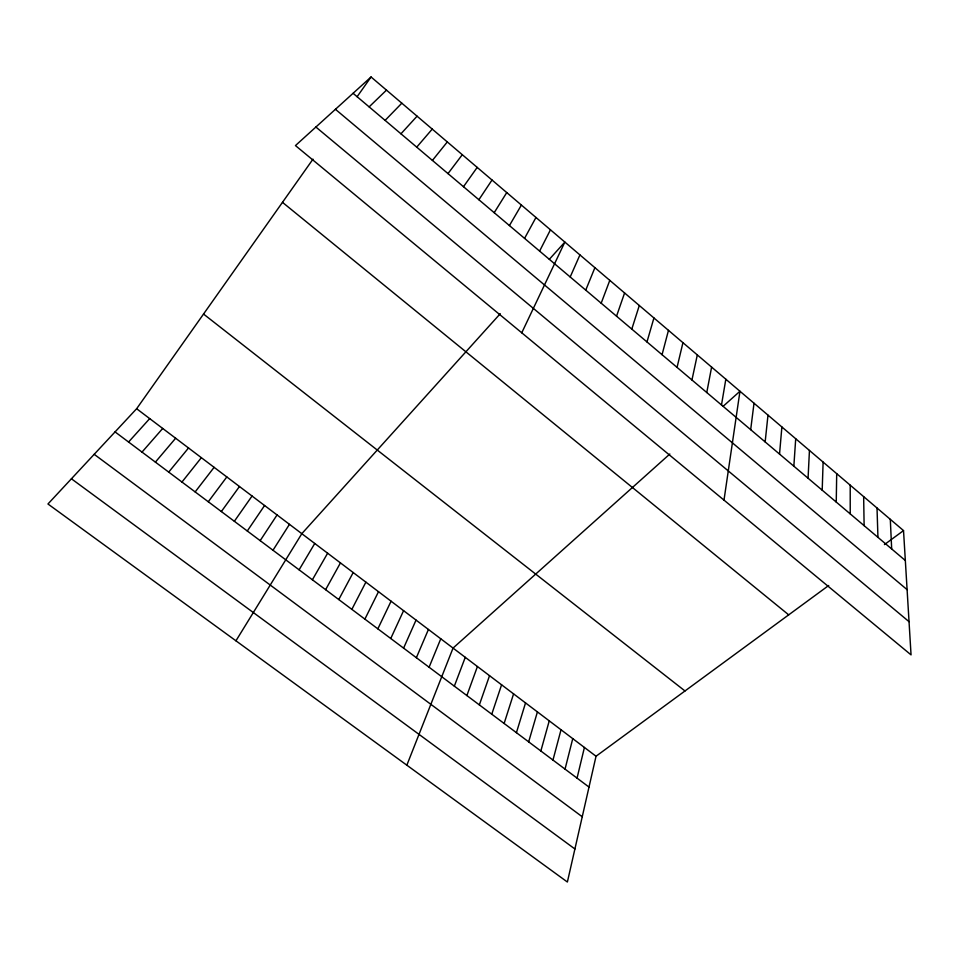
<?xml version="1.0" encoding="UTF-8"?>
<svg xmlns="http://www.w3.org/2000/svg" width="959" height="959" viewBox="0 0 959 959"><rect width="100%" height="100%" fill="white"/><g stroke="black" fill="none" stroke-linecap="round" stroke-linejoin="round"><path stroke-width="1.44" d="M836.248 502.072L836.704 473.662M822.199 490.181L823.11 462.094M808.065 478.217L809.444 450.454M793.848 466.194L795.706 438.743M779.535 454.087L781.885 426.971M765.15 441.919L767.991 415.127M750.681 429.68L754.014 403.224M723.997 500.118L739.964 391.248L723.086 406.352M721.492 404.974L725.831 379.213M706.771 392.519L711.614 367.105M691.954 379.992L697.313 354.926M828.708 585.493L596.03 756.243L567.38 882.016L47.95 503.99L136.634 408.726L312.982 159.17M677.054 367.381L682.94 342.675M577.054 778.121L584.415 747.457M565.043 769.118L572.751 738.634M662.058 354.698L668.471 330.352M552.971 760.067L561.027 729.763M540.852 750.981L549.243 720.856M646.977 341.943L653.93 317.956M528.661 741.858L537.412 711.902M516.422 732.676L525.532 702.911M631.801 329.105L639.305 305.501M504.122 723.47L513.58 693.872M491.763 714.203L501.593 684.798M616.541 316.194L624.585 292.963M479.356 704.901L489.534 675.687M466.877 695.551L477.426 666.529M601.185 303.2L609.792 280.352M454.338 686.153L465.271 657.323M406.844 765.186L453.044 648.08L669.838 454.015M585.745 290.133L594.904 267.669M429.093 667.236L440.768 638.79M416.374 657.706L428.433 629.464M570.197 276.983L579.931 254.914M403.595 648.128L416.038 620.089M390.757 638.502L403.583 610.667M521.756 332.797L564.863 242.088L549.303 259.338M377.858 628.84L391.08 601.197M364.888 619.118L378.505 591.691M539.605 251.102L550.454 229.812M351.857 609.361L365.882 582.137M338.767 599.543L353.188 572.547M524.561 238.371L535.973 217.465M325.616 589.689L340.445 562.897M312.394 579.775L327.63 553.211M509.421 225.569L521.408 205.058M299.112 569.826L314.756 543.465M235.95 640.804L301.821 533.683L500.274 313.689M494.209 212.694L506.748 192.579M272.991 550.25L289.462 524.333M260.177 540.648L277.055 514.947M478.889 199.736L492.015 180.028M247.29 530.998L264.576 505.513M234.356 521.288L252.049 496.031M357.108 96.727L371.061 76.984L903.522 530.591L911.05 654.877L295.456 145.576L371.061 76.984M463.485 186.705L477.198 167.405M221.349 511.555L239.462 486.513M208.283 501.761L226.815 476.947M447.997 173.603L462.298 154.699M195.157 491.919L214.109 467.333M181.97 482.041L201.354 457.683M432.413 160.417L447.302 141.932M168.712 472.104L188.527 447.973M155.394 462.118L175.641 438.227M416.733 147.147L432.233 129.093M142.016 452.097L162.706 428.445M128.578 442.015L149.7 418.603M400.958 133.804L417.069 116.183M385.098 120.39L401.821 103.188M369.131 106.881L386.489 90.122M884.426 544.604L903.522 530.591M71.41 478.781L574.909 848.991M94.186 454.314L582.245 816.756M115.056 431.898L589.006 787.075M136.634 408.726L596.03 756.243M203.536 314.049L684.99 690.971M282.473 202.337L788.706 614.851M315.895 127.032L909.036 621.66M335.434 109.302L907.094 589.641M353.08 93.299L905.332 560.512M890.3 519.334L891.678 548.956M877.017 508.006L877.941 537.328M863.651 496.63L864.119 525.64M850.213 485.182L850.225 513.892"/></g></svg>
